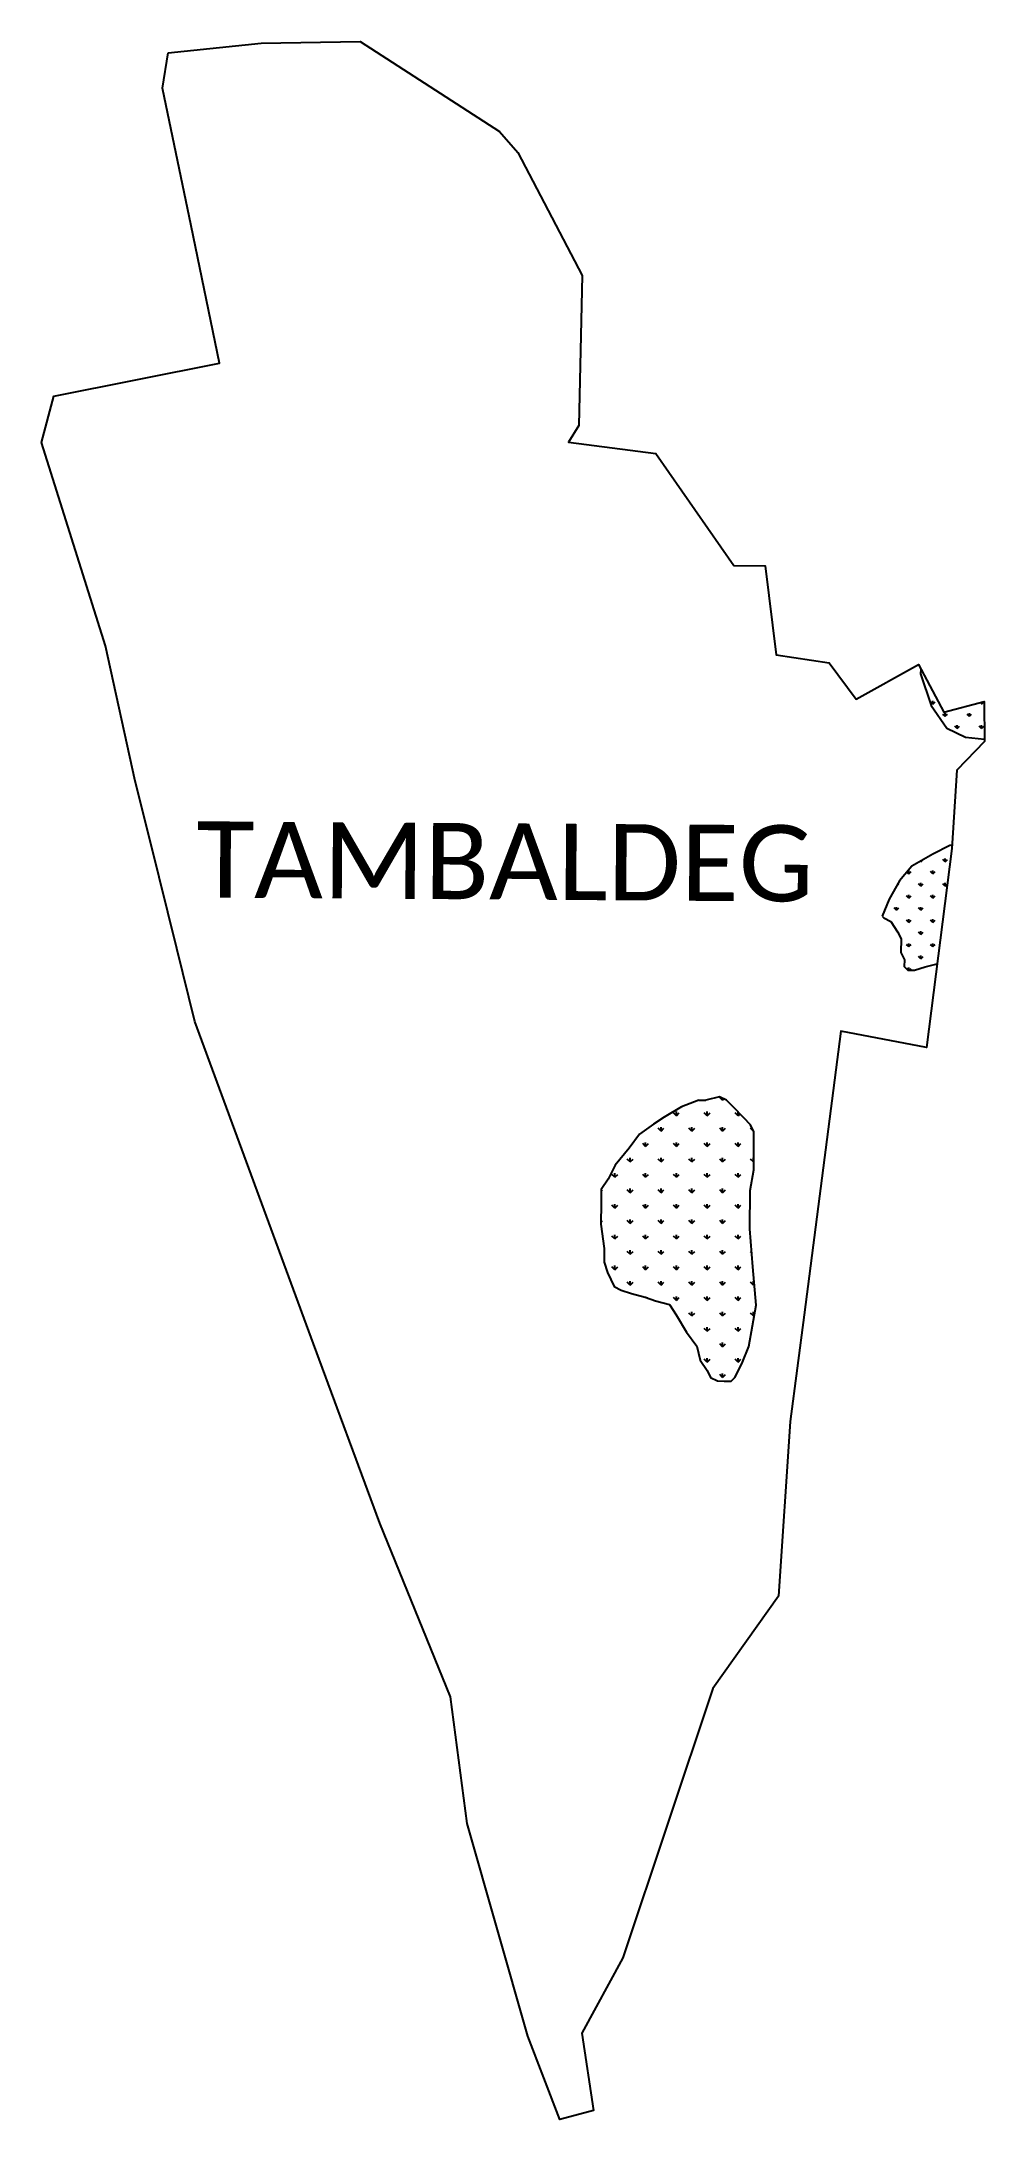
# Model space of a CAD drawing. Header units: metres. Extents: x 329589 to 330689, y 1799874 to 1802297.
import ezdxf

# ---------------------------------------------------------------- set-up
doc = ezdxf.new("R2010")
doc.units = ezdxf.units.M
doc.layers.add('MANGROOVES', color=112, linetype='Continuous')
doc.layers.add('VILLAGE NAME', color=250, linetype='Continuous')

msp = doc.modelspace()

# ---------------------------------------------------------------- linework, layer by layer
at = {"color": 3}
msp.add_lwpolyline([(329737, 1802283.9), (329845.4, 1802295.2), (329960.8, 1802297), (330123.6, 1802192), (330144.8, 1802167.6), (330220, 1802024.3), (330216.1, 1801849.1), (330203.8, 1801829.6), (330305.7, 1801816.6), (330396.6, 1801685.9), (330433.1, 1801685.6), (330446.1, 1801581.7), (330508.1, 1801572.2), (330539.3, 1801530.2), (330612, 1801570.4), (330641.8, 1801515), (330688.6, 1801527.4), (330689, 1801480.8), (330656.9, 1801447.4), (330650.8, 1801355.7), (330621.4, 1801123.9), (330521.6, 1801143), (330478.7, 1800812), (330462.6, 1800687.7), (330449, 1800484), (330372.3, 1800376.1), (330267.4, 1800062.1), (330219.4, 1799974.4), (330233.1, 1799884), (330193.7, 1799873.6), (330156.3, 1799970.6), (330085.7, 1800218.7), (330066.1, 1800366.4), (329984, 1800568.9), (329906.3, 1800778.3), (329768.2, 1801154.1), (329747.1, 1801239.4), (329716, 1801364.7), (329698.6, 1801434.5), (329663.7, 1801592.4), (329591.5, 1801822.1), (329589.3, 1801829.3), (329603.8, 1801883.3), (329796.8, 1801921.7), (329763.6, 1802082.1), (329730.3, 1802242.5), (329737, 1802283.9)], dxfattribs=at)
at = {"layer": 'MANGROOVES', "linetype": 'Continuous'}
for p, q in [((330629, 1801524.2), (330629, 1801528)), ((330629, 1801524.2), (330629, 1801528)), ((330629, 1801524.2), (330626.3, 1801526.9)), ((330629, 1801524.2), (330626.3, 1801526.9)), ((330629, 1801524.2), (330631.6, 1801526.9)), ((330629, 1801524.2), (330631.6, 1801526.9)), ((330643.1, 1801510.1), (330640.5, 1801512.7)), ((330643.1, 1801510.1), (330640.5, 1801512.7)), ((330643.1, 1801510.1), (330643.1, 1801513.8)), ((330643.1, 1801510.1), (330643.1, 1801513.8)), ((330643.1, 1801510.1), (330645.8, 1801512.7)), ((330643.1, 1801510.1), (330645.8, 1801512.7)), ((330671.4, 1801510.1), (330668.8, 1801512.7)), ((330671.4, 1801510.1), (330668.8, 1801512.7)), ((330671.4, 1801510.1), (330671.4, 1801513.8)), ((330671.4, 1801510.1), (330671.4, 1801513.8)), ((330671.4, 1801510.1), (330674.1, 1801512.7)), ((330671.4, 1801510.1), (330674.1, 1801512.7)), ((330685.6, 1801524.2), (330688.2, 1801526.9)), ((330685.6, 1801524.2), (330688.2, 1801526.9)), ((330657.3, 1801495.9), (330654.6, 1801498.6)), ((330657.3, 1801495.9), (330654.6, 1801498.6)), ((330657.3, 1801495.9), (330657.3, 1801499.7)), ((330657.3, 1801495.9), (330657.3, 1801499.7)), ((330657.3, 1801495.9), (330659.9, 1801498.6)), ((330657.3, 1801495.9), (330659.9, 1801498.6)), ((330671.4, 1801485.1), (330671.4, 1801485.6)), ((330671.4, 1801485.1), (330671.4, 1801485.6)), ((330685.6, 1801495.9), (330682.9, 1801498.6)), ((330685.6, 1801495.9), (330682.9, 1801498.6)), ((330685.6, 1801495.9), (330685.6, 1801499.7)), ((330685.6, 1801495.9), (330685.6, 1801499.7)), ((330685.6, 1801495.9), (330688.2, 1801498.6)), ((330685.6, 1801495.9), (330688.2, 1801498.6)), ((330614.8, 1801340.4), (330614.4, 1801340.9)), ((330614.8, 1801340.4), (330614.4, 1801340.9)), ((330614.8, 1801340.4), (330616.7, 1801342.2)), ((330614.8, 1801340.4), (330616.7, 1801342.2)), ((330614.8, 1801340.4), (330614.8, 1801341.1)), ((330614.8, 1801340.4), (330614.8, 1801341.1)), ((330643.1, 1801340.4), (330640.5, 1801343)), ((330643.1, 1801340.4), (330640.5, 1801343)), ((330643.1, 1801340.4), (330643.1, 1801344.1)), ((330643.1, 1801340.4), (330643.1, 1801344.1)), ((330643.1, 1801340.4), (330645.8, 1801343)), ((330643.1, 1801340.4), (330645.8, 1801343)), ((330586.6, 1801312.1), (330589.2, 1801314.8)), ((330586.6, 1801312.1), (330589.2, 1801314.8)), ((330600.7, 1801326.2), (330598.6, 1801328.3)), ((330600.7, 1801326.2), (330598.6, 1801328.3)), ((330600.7, 1801326.2), (330600.7, 1801330)), ((330600.7, 1801326.2), (330600.7, 1801330)), ((330600.7, 1801326.2), (330603.4, 1801328.9)), ((330600.7, 1801326.2), (330603.4, 1801328.9)), ((330614.8, 1801312.1), (330612.2, 1801314.8)), ((330614.8, 1801312.1), (330612.2, 1801314.8)), ((330614.8, 1801312.1), (330614.8, 1801315.8)), ((330614.8, 1801312.1), (330614.8, 1801315.8)), ((330614.8, 1801312.1), (330617.5, 1801314.8)), ((330614.8, 1801312.1), (330617.5, 1801314.8)), ((330629, 1801326.2), (330626.3, 1801328.9)), ((330629, 1801326.2), (330626.3, 1801328.9)), ((330629, 1801326.2), (330629, 1801330)), ((330629, 1801326.2), (330629, 1801330)), ((330629, 1801326.2), (330631.6, 1801328.9)), ((330629, 1801326.2), (330631.6, 1801328.9)), ((330643.1, 1801312.1), (330640.5, 1801314.8)), ((330643.1, 1801312.1), (330640.5, 1801314.8)), ((330643.1, 1801312.1), (330643.1, 1801315.8)), ((330643.1, 1801312.1), (330643.1, 1801315.8)), ((330643.1, 1801312.1), (330645.8, 1801314.8)), ((330643.1, 1801312.1), (330645.8, 1801314.8)), ((330586.6, 1801283.8), (330583.9, 1801286.5)), ((330586.6, 1801283.8), (330583.9, 1801286.5)), ((330586.6, 1801283.8), (330586.6, 1801287.6)), ((330586.6, 1801283.8), (330586.6, 1801287.6)), ((330586.6, 1801283.8), (330589.2, 1801286.5)), ((330586.6, 1801283.8), (330589.2, 1801286.5)), ((330600.7, 1801298), (330598.1, 1801300.6)), ((330600.7, 1801298), (330598.1, 1801300.6)), ((330600.7, 1801298), (330600.7, 1801301.7)), ((330600.7, 1801298), (330600.7, 1801301.7)), ((330600.7, 1801298), (330603.4, 1801300.6)), ((330600.7, 1801298), (330603.4, 1801300.6)), ((330614.8, 1801283.8), (330612.2, 1801286.5)), ((330614.8, 1801283.8), (330612.2, 1801286.5)), ((330614.8, 1801283.8), (330614.8, 1801287.6)), ((330614.8, 1801283.8), (330614.8, 1801287.6)), ((330614.8, 1801283.8), (330617.5, 1801286.5)), ((330614.8, 1801283.8), (330617.5, 1801286.5)), ((330629, 1801298), (330626.3, 1801300.6)), ((330629, 1801298), (330626.3, 1801300.6)), ((330629, 1801298), (330629, 1801301.7)), ((330629, 1801298), (330629, 1801301.7)), ((330629, 1801298), (330631.6, 1801300.6)), ((330629, 1801298), (330631.6, 1801300.6)), ((330600.7, 1801269.7), (330598.1, 1801272.3)), ((330600.7, 1801269.7), (330598.1, 1801272.3)), ((330600.7, 1801269.7), (330600.7, 1801273.4)), ((330600.7, 1801269.7), (330600.7, 1801273.4)), ((330600.7, 1801269.7), (330603.4, 1801272.3)), ((330600.7, 1801269.7), (330603.4, 1801272.3)), ((330629, 1801269.7), (330626.3, 1801272.3)), ((330629, 1801269.7), (330626.3, 1801272.3)), ((330629, 1801269.7), (330629, 1801273.4)), ((330629, 1801269.7), (330629, 1801273.4)), ((330629, 1801269.7), (330631.6, 1801272.3)), ((330629, 1801269.7), (330631.6, 1801272.3)), ((330588.4, 1801257.3), (330589.2, 1801258.2)), ((330588.4, 1801257.3), (330589.2, 1801258.2)), ((330600.7, 1801241.4), (330598.1, 1801244)), ((330600.7, 1801241.4), (330598.1, 1801244)), ((330600.7, 1801241.4), (330600.7, 1801245.1)), ((330600.7, 1801241.4), (330600.7, 1801245.1)), ((330600.7, 1801241.4), (330603.4, 1801244)), ((330600.7, 1801241.4), (330603.4, 1801244)), ((330614.8, 1801255.5), (330612.2, 1801258.2)), ((330614.8, 1801255.5), (330612.2, 1801258.2)), ((330614.8, 1801255.5), (330614.8, 1801259.3)), ((330614.8, 1801255.5), (330614.8, 1801259.3)), ((330614.8, 1801255.5), (330617.5, 1801258.2)), ((330614.8, 1801255.5), (330617.5, 1801258.2)), ((330629, 1801241.4), (330626.3, 1801244)), ((330629, 1801241.4), (330626.3, 1801244)), ((330629, 1801241.4), (330629, 1801245.1)), ((330629, 1801241.4), (330629, 1801245.1)), ((330629, 1801241.4), (330631.6, 1801244)), ((330629, 1801241.4), (330631.6, 1801244)), ((330599.7, 1801214.1), (330598.1, 1801215.8)), ((330599.7, 1801214.1), (330598.1, 1801215.8)), ((330600.7, 1801214.1), (330600.7, 1801216.9)), ((330600.7, 1801214.1), (330600.7, 1801216.9)), ((330601.7, 1801214.1), (330603.4, 1801215.8)), ((330601.7, 1801214.1), (330603.4, 1801215.8)), ((330614.8, 1801227.2), (330612.2, 1801229.9)), ((330614.8, 1801227.2), (330612.2, 1801229.9)), ((330614.8, 1801227.2), (330614.8, 1801231)), ((330614.8, 1801227.2), (330614.8, 1801231)), ((330614.8, 1801227.2), (330617.5, 1801229.9)), ((330614.8, 1801227.2), (330617.5, 1801229.9)), ((330329.7, 1801044.2), (330326.4, 1801047.6)), ((330329.7, 1801044.2), (330329.7, 1801049)), ((330329.7, 1801044.2), (330333.1, 1801047.6)), ((330365.7, 1801044.2), (330362.3, 1801047.6)), ((330365.7, 1801044.2), (330365.7, 1801049)), ((330365.7, 1801044.2), (330369, 1801047.6)), ((330383.6, 1801062.2), (330380.3, 1801065.6)), ((330383.6, 1801062.2), (330383.6, 1801064.5)), ((330383.6, 1801062.2), (330385.1, 1801063.7)), ((330401.6, 1801044.2), (330398.2, 1801047.6)), ((330401.6, 1801044.2), (330401.6, 1801048.5)), ((330401.6, 1801044.2), (330403.7, 1801046.4)), ((330311.8, 1801026.3), (330308.4, 1801029.7)), ((330311.8, 1801026.3), (330311.8, 1801031)), ((330311.8, 1801026.3), (330315.1, 1801029.7)), ((330347.7, 1801026.3), (330344.3, 1801029.7)), ((330347.7, 1801026.3), (330347.7, 1801031)), ((330347.7, 1801026.3), (330351.1, 1801029.7)), ((330383.6, 1801026.3), (330380.3, 1801029.7)), ((330383.6, 1801026.3), (330383.6, 1801031)), ((330383.6, 1801026.3), (330387, 1801029.7)), ((330419.5, 1801026.3), (330416.2, 1801029.7)), ((330419.5, 1801026.3), (330419.5, 1801026.9)), ((330419.5, 1801026.3), (330419.7, 1801026.5)), ((330275.9, 1800990.4), (330275.9, 1800995.1)), ((330293.8, 1801008.3), (330290.5, 1801011.7)), ((330293.8, 1801008.3), (330293.8, 1801013.1)), ((330293.8, 1801008.3), (330297.2, 1801011.7)), ((330311.8, 1800990.4), (330311.8, 1800995.1)), ((330329.7, 1801008.3), (330326.4, 1801011.7)), ((330329.7, 1801008.3), (330329.7, 1801013.1)), ((330329.7, 1801008.3), (330333.1, 1801011.7)), ((330347.7, 1800990.4), (330347.7, 1800995.1)), ((330365.7, 1801008.3), (330362.3, 1801011.7)), ((330365.7, 1801008.3), (330365.7, 1801013.1)), ((330365.7, 1801008.3), (330369, 1801011.7)), ((330383.6, 1800990.4), (330383.6, 1800995.1)), ((330401.6, 1801008.3), (330398.2, 1801011.7)), ((330401.6, 1801008.3), (330401.6, 1801013.1)), ((330401.6, 1801008.3), (330405, 1801011.7)), ((330419.5, 1800990.4), (330419.5, 1800995.1)), ((330257.9, 1800972.4), (330254.5, 1800975.8)), ((330257.9, 1800972.4), (330257.9, 1800977.2)), ((330257.9, 1800972.4), (330261.3, 1800975.8)), ((330275.9, 1800990.4), (330272.5, 1800993.7)), ((330275.9, 1800990.4), (330279.2, 1800993.7)), ((330293.8, 1800972.4), (330290.5, 1800975.8)), ((330293.8, 1800972.4), (330293.8, 1800977.2)), ((330293.8, 1800972.4), (330297.2, 1800975.8)), ((330311.8, 1800990.4), (330308.4, 1800993.7)), ((330311.8, 1800990.4), (330315.1, 1800993.7)), ((330329.7, 1800972.4), (330326.4, 1800975.8)), ((330329.7, 1800972.4), (330329.7, 1800977.2)), ((330329.7, 1800972.4), (330333.1, 1800975.8)), ((330347.7, 1800990.4), (330344.3, 1800993.7)), ((330347.7, 1800990.4), (330351.1, 1800993.7)), ((330365.7, 1800972.4), (330362.3, 1800975.8)), ((330365.7, 1800972.4), (330365.7, 1800977.2)), ((330365.7, 1800972.4), (330369, 1800975.8)), ((330383.6, 1800990.4), (330380.3, 1800993.7)), ((330383.6, 1800990.4), (330387, 1800993.7)), ((330401.6, 1800972.4), (330398.2, 1800975.8)), ((330401.6, 1800972.4), (330401.6, 1800977.2)), ((330401.6, 1800972.4), (330405, 1800975.8)), ((330419.5, 1800990.4), (330416.2, 1800993.7)), ((330419.5, 1800990.4), (330419.9, 1800990.8)), ((330241.9, 1800956.4), (330243.3, 1800957.8)), ((330275.9, 1800954.4), (330272.5, 1800957.8)), ((330275.9, 1800954.4), (330275.9, 1800959.2)), ((330275.9, 1800954.4), (330279.2, 1800957.8)), ((330311.8, 1800954.4), (330308.4, 1800957.8)), ((330311.8, 1800954.4), (330311.8, 1800959.2)), ((330311.8, 1800954.4), (330315.1, 1800957.8)), ((330347.7, 1800954.4), (330344.3, 1800957.8)), ((330347.7, 1800954.4), (330347.7, 1800959.2)), ((330347.7, 1800954.4), (330351.1, 1800957.8)), ((330383.6, 1800954.4), (330380.3, 1800957.8)), ((330383.6, 1800954.4), (330383.6, 1800959.2)), ((330383.6, 1800954.4), (330387, 1800957.8)), ((330241.6, 1800920.2), (330243.3, 1800921.9)), ((330257.9, 1800936.5), (330254.5, 1800939.9)), ((330257.9, 1800936.5), (330257.9, 1800941.2)), ((330257.9, 1800936.5), (330261.3, 1800939.9)), ((330275.9, 1800918.5), (330272.5, 1800921.9)), ((330275.9, 1800918.5), (330275.9, 1800923.3)), ((330275.9, 1800918.5), (330279.2, 1800921.9)), ((330293.8, 1800936.5), (330290.5, 1800939.9)), ((330293.8, 1800936.5), (330293.8, 1800941.2)), ((330293.8, 1800936.5), (330297.2, 1800939.9)), ((330311.8, 1800918.5), (330308.4, 1800921.9)), ((330311.8, 1800918.5), (330311.8, 1800923.3)), ((330311.8, 1800918.5), (330315.1, 1800921.9)), ((330329.7, 1800936.5), (330326.4, 1800939.9)), ((330329.7, 1800936.5), (330329.7, 1800941.2)), ((330329.7, 1800936.5), (330333.1, 1800939.9)), ((330347.7, 1800918.5), (330344.3, 1800921.9)), ((330347.7, 1800918.5), (330347.7, 1800923.3)), ((330347.7, 1800918.5), (330351.1, 1800921.9)), ((330365.7, 1800936.5), (330362.3, 1800939.9)), ((330365.7, 1800936.5), (330365.7, 1800941.2)), ((330365.7, 1800936.5), (330369, 1800939.9)), ((330383.6, 1800918.5), (330380.3, 1800921.9)), ((330383.6, 1800918.5), (330383.6, 1800923.3)), ((330383.6, 1800918.5), (330387, 1800921.9)), ((330401.6, 1800936.5), (330398.2, 1800939.9)), ((330401.6, 1800936.5), (330401.6, 1800941.2)), ((330401.6, 1800936.5), (330405, 1800939.9)), ((330257.9, 1800900.6), (330254.5, 1800903.9)), ((330257.9, 1800900.6), (330257.9, 1800905.3)), ((330257.9, 1800900.6), (330261.3, 1800903.9)), ((330293.8, 1800900.6), (330290.5, 1800903.9)), ((330293.8, 1800900.6), (330293.8, 1800905.3)), ((330293.8, 1800900.6), (330297.2, 1800903.9)), ((330329.7, 1800900.6), (330326.4, 1800903.9)), ((330329.7, 1800900.6), (330329.7, 1800905.3)), ((330329.7, 1800900.6), (330333.1, 1800903.9)), ((330365.7, 1800900.6), (330362.3, 1800903.9)), ((330365.7, 1800900.6), (330365.7, 1800905.3)), ((330365.7, 1800900.6), (330369, 1800903.9)), ((330401.6, 1800900.6), (330398.2, 1800903.9)), ((330401.6, 1800900.6), (330401.6, 1800905.3)), ((330401.6, 1800900.6), (330405, 1800903.9)), ((330275.9, 1800882.6), (330272.5, 1800886)), ((330275.9, 1800882.6), (330275.9, 1800887.4)), ((330275.9, 1800882.6), (330279.2, 1800886)), ((330311.8, 1800882.6), (330308.4, 1800886)), ((330311.8, 1800882.6), (330311.8, 1800887.4)), ((330311.8, 1800882.6), (330315.1, 1800886)), ((330347.7, 1800882.6), (330344.3, 1800886)), ((330347.7, 1800882.6), (330347.7, 1800887.4)), ((330347.7, 1800882.6), (330351.1, 1800886)), ((330383.6, 1800882.6), (330380.3, 1800886)), ((330383.6, 1800882.6), (330383.6, 1800887.4)), ((330383.6, 1800882.6), (330387, 1800886)), ((330417.6, 1800884.6), (330416.2, 1800886)), ((330257.9, 1800864.6), (330254.5, 1800868)), ((330257.9, 1800864.6), (330257.9, 1800869.4)), ((330257.9, 1800864.6), (330261.3, 1800868)), ((330275.9, 1800846.7), (330272.5, 1800850)), ((330275.9, 1800846.7), (330275.9, 1800851.4)), ((330275.9, 1800846.7), (330279.2, 1800850)), ((330293.8, 1800864.6), (330290.5, 1800868)), ((330293.8, 1800864.6), (330293.8, 1800869.4)), ((330293.8, 1800864.6), (330297.2, 1800868)), ((330311.8, 1800846.7), (330308.4, 1800850)), ((330311.8, 1800846.7), (330311.8, 1800851.4)), ((330311.8, 1800846.7), (330315.1, 1800850)), ((330329.7, 1800864.6), (330326.4, 1800868)), ((330329.7, 1800864.6), (330329.7, 1800869.4)), ((330329.7, 1800864.6), (330333.1, 1800868)), ((330347.7, 1800846.7), (330344.3, 1800850)), ((330347.7, 1800846.7), (330347.7, 1800851.4)), ((330347.7, 1800846.7), (330351.1, 1800850)), ((330365.7, 1800864.6), (330362.3, 1800868)), ((330365.7, 1800864.6), (330365.7, 1800869.4)), ((330365.7, 1800864.6), (330369, 1800868)), ((330383.6, 1800846.7), (330380.3, 1800850)), ((330383.6, 1800846.7), (330383.6, 1800851.4)), ((330383.6, 1800846.7), (330387, 1800850)), ((330401.6, 1800864.6), (330398.2, 1800868)), ((330401.6, 1800864.6), (330401.6, 1800869.4)), ((330401.6, 1800864.6), (330405, 1800868)), ((330419.5, 1800846.7), (330416.2, 1800850)), ((330419.5, 1800846.7), (330419.5, 1800851.4)), ((330293.8, 1800832.4), (330293.8, 1800833.5)), ((330296.6, 1800831.5), (330297.2, 1800832.1)), ((330329.7, 1800828.7), (330326.4, 1800832.1)), ((330329.7, 1800828.7), (330329.7, 1800833.5)), ((330329.7, 1800828.7), (330333.1, 1800832.1)), ((330365.7, 1800828.7), (330362.3, 1800832.1)), ((330365.7, 1800828.7), (330365.7, 1800833.5)), ((330365.7, 1800828.7), (330369, 1800832.1)), ((330401.6, 1800828.7), (330398.2, 1800832.1)), ((330401.6, 1800828.7), (330401.6, 1800833.5)), ((330401.6, 1800828.7), (330405, 1800832.1)), ((330419.5, 1800846.7), (330420.6, 1800847.8)), ((330347.7, 1800810.8), (330344.3, 1800814.1)), ((330347.7, 1800810.8), (330347.7, 1800815.5)), ((330347.7, 1800810.8), (330351.1, 1800814.1)), ((330383.6, 1800810.8), (330380.3, 1800814.1)), ((330383.6, 1800810.8), (330383.6, 1800815.5)), ((330383.6, 1800810.8), (330387, 1800814.1)), ((330419.5, 1800810.8), (330416.2, 1800814.1)), ((330419.5, 1800810.8), (330419.5, 1800815.5)), ((330419.5, 1800810.8), (330420.6, 1800811.9)), ((330365.7, 1800792.8), (330362.3, 1800796.2)), ((330365.7, 1800792.8), (330365.7, 1800797.6)), ((330365.7, 1800792.8), (330369, 1800796.2)), ((330383.6, 1800774.8), (330380.3, 1800778.2)), ((330383.6, 1800774.8), (330383.6, 1800779.6)), ((330383.6, 1800774.8), (330387, 1800778.2)), ((330401.6, 1800792.8), (330398.2, 1800796.2)), ((330401.6, 1800792.8), (330401.6, 1800797.6)), ((330401.6, 1800792.8), (330405, 1800796.2)), ((330365.7, 1800756.9), (330362.3, 1800760.2)), ((330365.7, 1800756.9), (330365.7, 1800761.6)), ((330365.7, 1800756.9), (330369, 1800760.2)), ((330401.6, 1800756.9), (330398.2, 1800760.2)), ((330401.6, 1800756.9), (330401.6, 1800761.6)), ((330401.6, 1800756.9), (330405, 1800760.2)), ((330383.6, 1800738.9), (330380.3, 1800742.3)), ((330383.6, 1800738.9), (330383.6, 1800743.7)), ((330383.6, 1800738.9), (330387, 1800742.3))]:
    msp.add_line(p, q, dxfattribs=at)
at = {"layer": 'MANGROOVES', "flags": 128}
for points in [[(330614.9, 1801564.9), (330614.4, 1801559.5), (330626.8, 1801522.8), (330645.1, 1801496.3)], [(330666.8, 1801485.6), (330689, 1801483.3)], [(330651.1, 1801359.6), (330648.8, 1801359.3), (330628.9, 1801349.3), (330604.3, 1801335.1), (330589.9, 1801318.1), (330578, 1801296.9), (330569.7, 1801277)], [(330571.7, 1801274.9), (330579.7, 1801270.8), (330587.7, 1801258.6), (330591.7, 1801250.5), (330591.6, 1801234.4), (330595.6, 1801226.2), (330595.5, 1801218.2), (330599.5, 1801214.1), (330607.6, 1801214), (330619.7, 1801218), (330633.8, 1801221.4)], [(330355.8, 1801062.4), (330335.6, 1801054.5), (330315.3, 1801042.5), (330303.1, 1801034.5), (330286.8, 1801022.6), (330274.6, 1801006.5), (330258.3, 1800986.4), (330250.1, 1800970.3), (330241.9, 1800958.2), (330241.8, 1800942.1), (330241.6, 1800917.8), (330245.4, 1800889.5), (330245.3, 1800873.3), (330249.2, 1800861.2), (330257.2, 1800845), (330265.2, 1800840.8), (330277.3, 1800836.7), (330293.4, 1800832.5), (330305.5, 1800828.4), (330321.6, 1800824.2), (330329.6, 1800812), (330341.6, 1800791.7), (330353.6, 1800775.5), (330357.5, 1800759.3), (330365.5, 1800747.1), (330369.5, 1800739), (330377.5, 1800734.9), (330385.6, 1800734.8), (330393.7, 1800734.8), (330397.7, 1800738.8), (330406, 1800754.9), (330414.2, 1800775), (330418.4, 1800799.2), (330422.7, 1800823.4), (330419, 1800867.9), (330415.3, 1800912.4), (330415.6, 1800956.9), (330419.9, 1800981.1), (330420, 1801001.3), (330420.1, 1801013.4), (330420.2, 1801025.5), (330416.2, 1801033.7), (330408.2, 1801041.8), (330396.2, 1801054), (330388.2, 1801062.2), (330380.1, 1801066.3), (330363.9, 1801062.4)]]:
    msp.add_lwpolyline(points, dxfattribs=at)
at = {"layer": 'MANGROOVES'}
for points in [[(330645.1, 1801496.3), (330666.8, 1801485.6)], [(330569.7, 1801277), (330571.7, 1801274.9)], [(330355.8, 1801062.4), (330363.9, 1801062.4)]]:
    msp.add_lwpolyline(points, dxfattribs=at)

# ---------------------------------------------------------------- texts
at = {"layer": 'VILLAGE NAME', "insert": (329770.3, 1801387.6), "char_height": 88.859, "attachment_point": 1, "rotation": 359.6139}
msp.add_mtext_dynamic_manual_height_columns('{\\fCalibri|b0|i0|c0|p34;TAMBALDEG}', width=876.845, gutter_width=444.3, heights=[0], dxfattribs=at)

doc.saveas('drawing.dxf')
